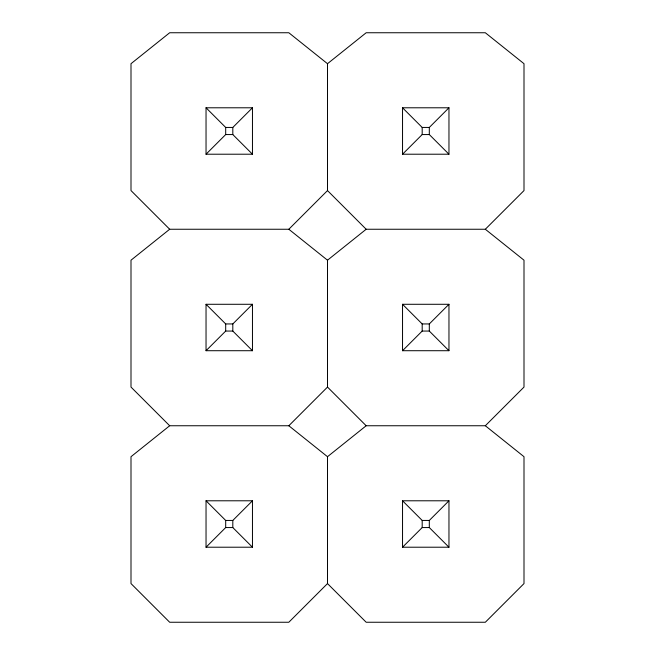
<?xml version="1.0" encoding="UTF-8"?>
<svg xmlns="http://www.w3.org/2000/svg" width="655" height="655" viewBox="0 0 655 655"><rect width="100%" height="100%" fill="white"/><g stroke="black" fill="none" stroke-linecap="round" stroke-linejoin="round"><path stroke-width="0.98" d="M206.038 154.212L225.688 134.562L232.812 134.562L252.462 154.212L252.462 107.788L206.038 107.788L206.038 154.212L252.462 154.212M206.038 107.788L225.688 127.438L232.812 127.438L252.462 107.788M169.678 425.75L131 387.072L131 260.199L169.678 229.25L288.822 229.25L327.5 190.572L327.5 63.699L366.178 32.75L485.322 32.75L524 63.699L524 190.572L485.322 229.25L366.178 229.25L327.5 260.199L327.5 387.072L288.822 425.75L169.678 425.75L131 456.699L131 583.572L169.678 622.25L288.822 622.25L327.5 583.572L327.5 456.699L366.178 425.75L485.322 425.75L524 456.699L524 583.572L485.322 622.25L366.178 622.25L327.5 583.572M206.038 350.712L225.688 331.062L225.688 323.938L206.038 304.288L252.462 304.288L252.462 350.712L206.038 350.712L206.038 304.288M225.688 323.938L232.812 323.938L252.462 304.288M402.538 154.212L422.188 134.562L429.312 134.562L448.962 154.212L448.962 107.788L402.538 107.788L402.538 154.212L448.962 154.212M402.538 107.788L422.188 127.438L429.312 127.438L448.962 107.788M206.038 547.212L225.688 527.562L232.812 527.562L252.462 547.212L206.038 547.212L206.038 500.788L252.462 500.788L252.462 547.212M206.038 500.788L225.688 520.438L232.812 520.438L252.462 500.788M402.538 350.712L422.188 331.062L429.312 331.062L448.962 350.712L402.538 350.712L402.538 304.288L448.962 304.288L448.962 350.712M402.538 304.288L422.188 323.938L429.312 323.938L448.962 304.288M485.322 425.75L524 387.072L524 260.199L485.322 229.25M402.538 547.212L422.188 527.562L422.188 520.438L402.538 500.788L448.962 500.788L448.962 547.212L402.538 547.212L402.538 500.788M422.188 520.438L429.312 520.438L448.962 500.788M225.688 331.062L232.812 331.062L252.462 350.712M422.188 527.562L429.312 527.562L448.962 547.212M327.5 63.699L288.822 32.75L169.678 32.75L131 63.699L131 190.572L169.678 229.25M288.822 229.25L327.5 260.199M288.822 425.75L327.5 456.699M327.5 190.572L366.178 229.25M327.5 387.072L366.178 425.75M429.312 127.438L429.312 134.562M429.312 323.938L429.312 331.062M429.312 520.438L429.312 527.562M422.188 127.438L422.188 134.562M422.188 323.938L422.188 331.062M232.812 127.438L232.812 134.562M232.812 323.938L232.812 331.062M232.812 520.438L232.812 527.562M225.688 127.438L225.688 134.562M225.688 520.438L225.688 527.562"/></g></svg>
